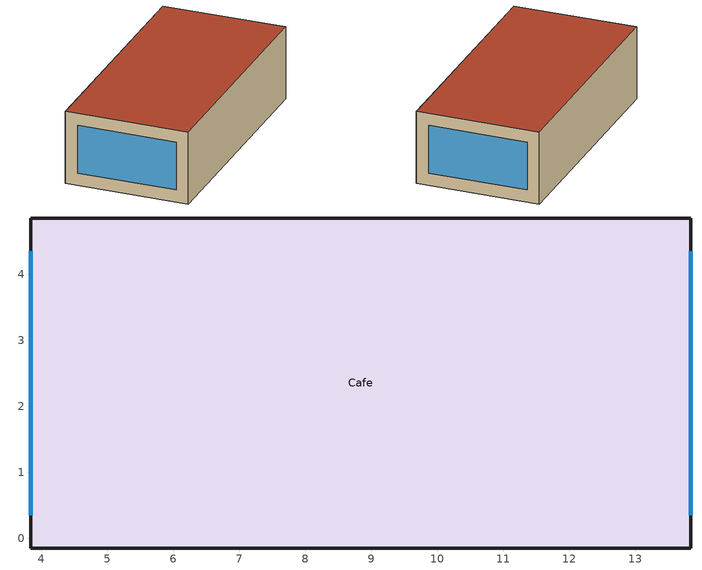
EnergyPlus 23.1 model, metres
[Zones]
Cafe
 floor adiabatic (ExtSlabCarpet 4in ClimateZone 1-8): 13.84,4.85 13.84,-0.15 3.84,-0.15 3.84,4.85 z0
 wall outside (ASHRAE 189.1-2009 ExtWall Mass ClimateZone 5): 13.84,-0.15 13.84,4.85 3.84,4.85 3.84,-0.15 13.84,-0.15 z0:3
 window (ASHRAE 189.1-2009 ExtWindow ClimateZone 4-5): 13.84,0.35 13.84,4.35 / 3.84,4.35 3.84,0.35 z0.5:2.5
 roof outside (ASHRAE 189.1-2009 ExtRoof IEAD ClimateZone 2-5): 13.84,-0.15 13.84,4.85 3.84,4.85 3.84,-0.15 z3
[Building]
Building 1
[Site:Location]
Temixco: Latitude {deg}=18.51; Longitude {deg}=-99.14; Time Zone {hr}=-6; Elevation {m}=1280
[Material] Thermal Absorptance=0.9
Name | Roughness | Thickness {m} | Conductivity {W/m-K} | Density {kg/m3} | Specific Heat {J/kg-K} | Solar Absorptance | Visible Absorptance
1/2IN Gypsum | Smooth | 0.0127 | 0.16 | 784.9 | 830 | 0.4 | 0.4
1IN Stucco | Smooth | 0.0253 | 0.6918 | 1858 | 837 | 0.92 | 0.92
8IN Concrete HW | MediumRough | 0.2033 | 1.7296 | 2243 | 837 | 0.65 | 0.65
MAT-CC05 4 HW CONCRETE | Rough | 0.1016 | 1.311 | 2240 | 836.8 | 0.85 | 0.85
Metal Decking | MediumSmooth | 0.0015 | 45.006 | 7680 | 418.4 | 0.6 | 0.6
Roof Insulation [21] | MediumRough | 0.2105 | 0.049 | 265 | 836.8 | 0.7 | 0.7
Roof Membrane | VeryRough | 0.0095 | 0.16 | 1121.29 | 1460 | 0.7 | 0.7
Wall Insulation [40] | MediumRough | 0.0794 | 0.0432 | 91 | 837 | 0.5 | 0.5
[Material:NoMass]
CP02 CARPET PAD: Roughness=Smooth; Thermal Resistance {m2-K/W}=0.1; Thermal Absorptance=0.9; Solar Absorptance=0.8; Visible Absorptance=0.8
[WindowMaterial:Glazing]
Theoretical Glass [207]: Optical Data Type=SpectralAverage; Thickness {m}=0.003; Solar Transmittance at Normal Incidence=0.3311; Front Side Solar Reflectance at Normal Incidence=0.6189; Back Side Solar Reflectance at Normal Incidence=0; Visible Transmittance at Normal Incidence=0.44; Front Side Visible Reflectance at Normal Incidence=0.51; Back Side Visible Reflectance at Normal Incidence=0; Infrared Transmittance at Normal Incidence=0; Front Side Infrared Hemispherical Emissivity=0.9; Back Side Infrared Hemispherical Emissivity=0.9; Conductivity {W/m-K}=0.0133; Dirt Correction Factor for Solar and Visible Transmittance=1; Solar Diffusing=No
[Construction]
ASHRAE 189.1-2009 ExtRoof IEAD ClimateZone 2-5: Roof Membrane, Roof Insulation [21], Metal Decking
ASHRAE 189.1-2009 ExtWall Mass ClimateZone 5: 1IN Stucco, 8IN Concrete HW, Wall Insulation [40], 1/2IN Gypsum
ASHRAE 189.1-2009 ExtWindow ClimateZone 4-5: Theoretical Glass [207]
ExtSlabCarpet 4in ClimateZone 1-8: MAT-CC05 4 HW CONCRETE, CP02 CARPET PAD
[Zone]
Cafe: Multiplier=1; Part of Total Floor Area=Yes
[Space]
Cafe Space: Zone=Cafe
